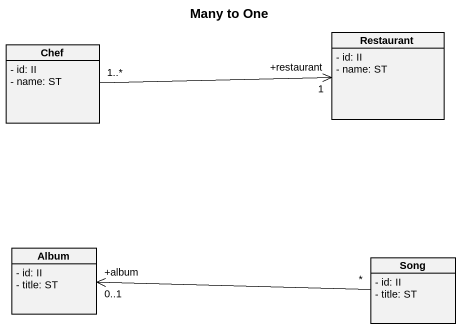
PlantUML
@startuml
title Many to One
hide circle
hide empty members
skinparam classAttributeIconSize 0
class Restaurant {
  - id: II
  - name: ST
}
class Chef {
  - id: II
  - name: ST
}
class Album {
  - id: II
  - title: ST
}
class Song {
  - id: II
  - title: ST
}
Chef "1..*" -right-> "+restaurant\n1" Restaurant
Album "+album\n0..1" <-right- "*" Song
@enduml
